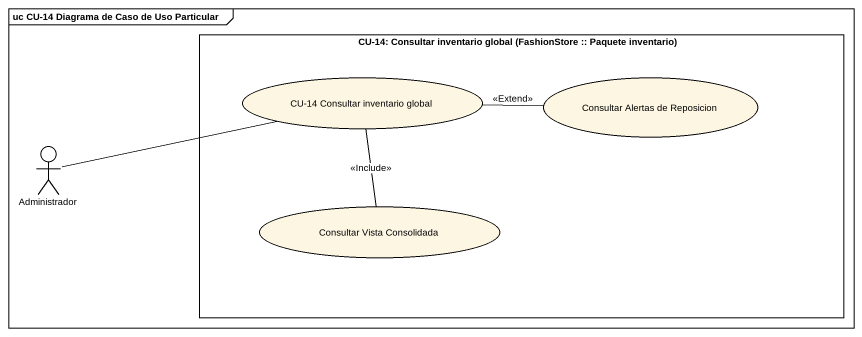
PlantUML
@startuml
mainframe uc CU-14 Diagrama de Caso de Uso Particular
rectangle "CU-14: Consultar inventario global (FashionStore :: Paquete inventario)" as CU_14_Consultar_inventario {
  usecase "CU-14 Consultar inventario global" as CU_14_Consultar_inventario_2
  usecase "Consultar Alertas de Reposicion" as Consultar_Alertas_de
  usecase "Consultar Vista Consolidada" as Consultar_Vista_Consolidada
}
actor Administrador
CU_14_Consultar_inventario_2 -- Consultar_Vista_Consolidada : <<Include>>
Consultar_Alertas_de -left- CU_14_Consultar_inventario_2 : <<Extend>>
Administrador -right- CU_14_Consultar_inventario_2
@enduml
